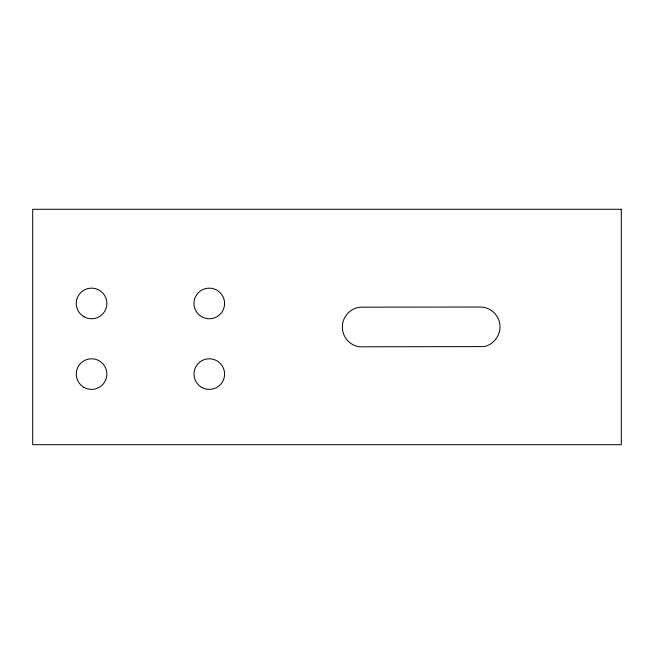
<?xml version="1.0" encoding="UTF-8"?>
<svg xmlns="http://www.w3.org/2000/svg" width="654" height="654" viewBox="0 0 654 654"><rect width="100%" height="100%" fill="white"/><g stroke="black" fill="none" stroke-linecap="round" stroke-linejoin="round"><path stroke-width="0.98" d="M342.508 324.131L342.443 329.354A20.012 20.012 0 0 0 359.447 346.808L484.107 346.595C494.604 344.478 501.871 333.401 499.631 322.929A20.012 20.012 0 0 0 481.18 307.02L362.316 307.159C352.645 306.742 343.898 314.68 342.508 324.131M621.3 209.28L32.7 209.28L32.7 444.72L621.3 444.72L621.3 209.28M83.908 316.708A15.304 15.304 0 0 0 106.864 303.456A15.304 15.304 0 0 0 83.908 290.204A15.304 15.304 0 0 0 83.908 316.708M83.908 387.34A15.304 15.304 0 0 0 106.864 374.088A15.304 15.304 0 0 0 83.908 360.836A15.304 15.304 0 0 0 83.908 387.34M201.628 316.708A15.304 15.304 0 0 0 224.584 303.456A15.304 15.304 0 0 0 201.628 290.204A15.304 15.304 0 0 0 201.628 316.708M201.628 387.34A15.304 15.304 0 0 0 224.584 374.088A15.304 15.304 0 0 0 201.628 360.836A15.304 15.304 0 0 0 201.628 387.34"/></g></svg>
